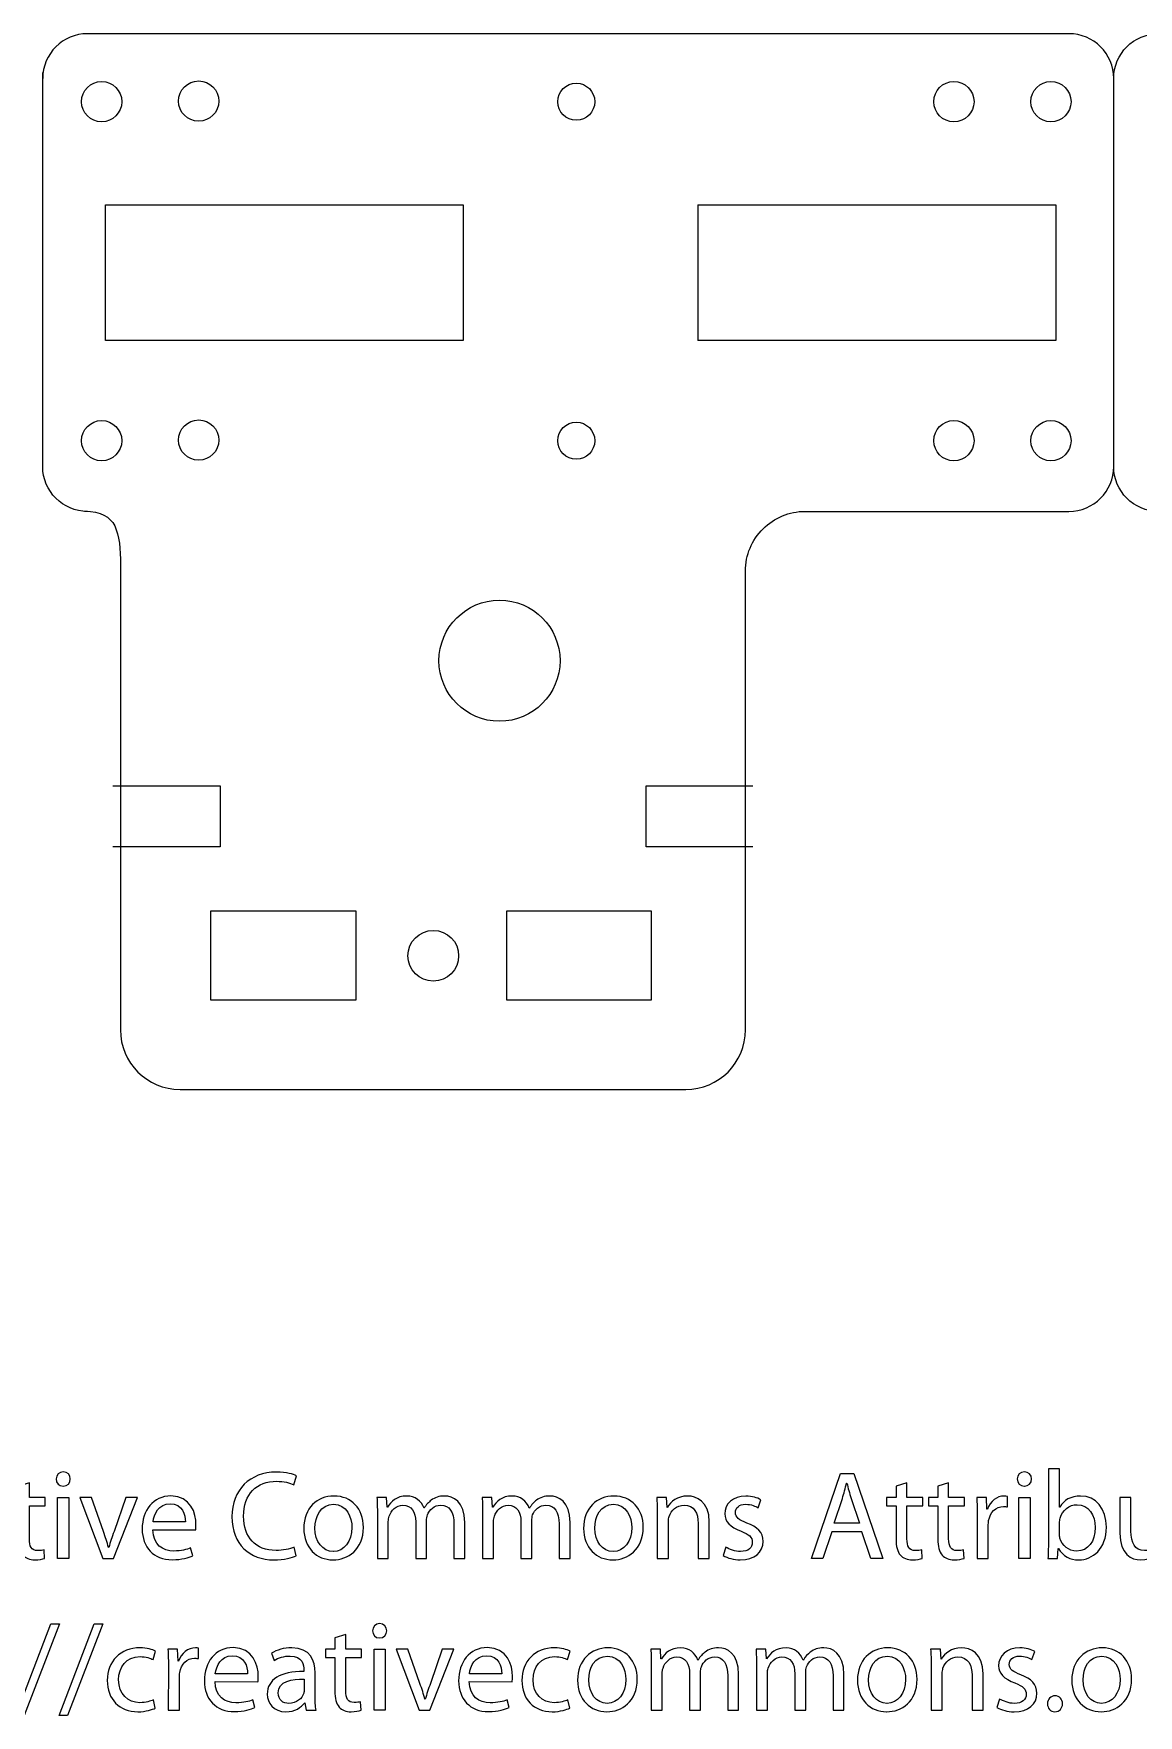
# Model space of a CAD drawing. Extents: x -194 to 677, y 303 to 810.
# Drawn here: x 107.3 to 181.4, y 304.1 to 416.9 of the extents above; entities that cross this region are included whole.
import ezdxf

# ---------------------------------------------------------------- set-up
doc = ezdxf.new("R2010")
doc.units = 0
doc.header["$MEASUREMENT"] = 0
doc.layers.add('LAYER_1', color=160, linetype='Continuous')

msp = doc.modelspace()

# ---------------------------------------------------------------- linework, layer by layer
at = {"layer": 'LAYER_1', "color": 1}
for p, q in [((136.09, 405.39), (136.09, 396.28)), ((151.83, 405.39), (151.83, 396.28))]:
    msp.add_line(p, q, dxfattribs=at)
for points in [[(136.09, 396.28), (112.09, 396.28), (112.09, 405.39), (136.09, 405.39)], [(151.83, 405.39), (175.83, 405.39), (175.83, 396.28), (151.83, 396.28)], [(112.59, 366.43), (119.77, 366.43), (119.77, 362.33), (112.59, 362.33)], [(155.52, 362.33), (148.35, 362.33), (148.35, 366.43), (155.52, 366.43)]]:
    msp.add_lwpolyline(points, dxfattribs=at)
for points in [[(119.16, 358.04), (128.89, 358.04), (128.89, 352.04), (119.16, 352.04)], [(139.02, 358.04), (148.69, 358.04), (148.69, 352.04), (139.02, 352.04)]]:
    msp.add_lwpolyline(points, close=True, dxfattribs=at)
at = {"layer": 'LAYER_1', "color": 7}
for points in [[(160.81, 316.39), (160.21, 314.59), (159.45, 314.59), (161.39, 320.3), (162.28, 320.3), (164.23, 314.59), (163.44, 314.59), (162.83, 316.39)], [(108.88, 314.59), (108.88, 318.69), (109.63, 318.69), (109.63, 314.59)], [(173.36, 314.59), (173.36, 318.69), (174.11, 318.69), (174.11, 314.59)], [(106.07, 304.07), (108.43, 310.21), (109.01, 310.21), (106.64, 304.07)], [(108.98, 304.07), (111.33, 310.21), (111.92, 310.21), (109.55, 304.07)], [(130.11, 304.41), (130.11, 308.51), (130.86, 308.51), (130.86, 304.41)]]:
    msp.add_lwpolyline(points, close=True, dxfattribs=at)
at = {"layer": 'LAYER_1', "color": 1}
for centre, radius in [((111.83, 412.31), 1.35), ((118.34, 412.35), 1.35), ((143.67, 412.31), 1.24), ((169, 412.31), 1.35), ((175.51, 412.31), 1.35), ((111.83, 389.57), 1.35), ((118.34, 389.61), 1.35), ((143.67, 389.57), 1.24), ((169, 389.57), 1.35), ((175.51, 389.57), 1.35), ((138.52, 374.81), 4.06), ((134.08, 355.02), 1.7)]:
    msp.add_circle(centre, radius, dxfattribs=at)
at = {"layer": 'LAYER_1', "color": 7}
for points, knots in [([(179.72, 413.87), (179.72, 415.53), (178.38, 416.87), (176.72, 416.87), (176.72, 416.87), (110.88, 416.87), (110.88, 416.87), (109.22, 416.87), (107.88, 415.53), (107.88, 413.87)], [0, 0, 0, 0, 1, 1, 1, 2, 2, 2, 3, 3, 3, 3]), ([(182.72, 384.83), (181.07, 384.83), (179.72, 386.18), (179.72, 387.83), (179.72, 387.83), (179.72, 413.87), (179.72, 413.87), (179.72, 415.53), (181.07, 416.87), (182.72, 416.87), (182.72, 416.87), (248.57, 416.87), (248.57, 416.87), (248.57, 416.87), (248.57, 416.87), (248.57, 416.87), (250.23, 416.87), (251.57, 415.53), (251.57, 413.87)], [0, 0, 0, 0, 1, 1, 1, 2, 2, 2, 3, 3, 3, 4, 4, 4, 5, 5, 5, 6, 6, 6, 6]), ([(110.88, 384.83), (109.22, 384.83), (107.88, 386.18), (107.88, 387.83), (107.88, 387.83), (107.88, 414.26), (107.88, 414.26)], [0, 0, 0, 0, 1, 1, 1, 2, 2, 2, 2]), ([(113.1, 381.21), (113.1, 381.21), (113.09, 350.05), (113.09, 350.05), (113.09, 347.84), (114.88, 346.05), (117.09, 346.05), (117.09, 346.05), (151.02, 346.05), (151.02, 346.05), (153.23, 346.05), (155.02, 347.84), (155.02, 350.05), (155.02, 350.05), (155.02, 380.83), (155.02, 380.83), (155.02, 381.89), (155.44, 382.91), (156.2, 383.66), (156.95, 384.41), (157.96, 384.83), (159.02, 384.83), (159.02, 384.83), (176.72, 384.83), (176.72, 384.83), (178.38, 384.83), (179.72, 386.17), (179.72, 387.83)], [0, 0, 0, 0, 1, 1, 1, 2, 2, 2, 3, 3, 3, 4, 4, 4, 5, 5, 5, 6, 6, 6, 7, 7, 7, 8, 8, 8, 9, 9, 9, 9]), ([(109.24, 319.44), (108.96, 319.44), (108.78, 319.66), (108.78, 319.93), (108.78, 320.19), (108.97, 320.4), (109.26, 320.4), (109.55, 320.4), (109.73, 320.19), (109.73, 319.93), (109.73, 319.66), (109.55, 319.44), (109.25, 319.44), (109.25, 319.44), (109.24, 319.44), (109.24, 319.44)], [0, 0, 0, 0, 1, 1, 1, 2, 2, 2, 3, 3, 3, 4, 4, 4, 5, 5, 5, 5]), ([(124.89, 314.77), (124.62, 314.64), (124.07, 314.5), (123.38, 314.5), (121.77, 314.5), (120.57, 315.52), (120.57, 317.4), (120.57, 319.19), (121.78, 320.39), (123.55, 320.39), (124.25, 320.39), (124.71, 320.24), (124.9, 320.14), (124.9, 320.14), (124.72, 319.54), (124.72, 319.54), (124.45, 319.67), (124.05, 319.77), (123.57, 319.77), (122.24, 319.77), (121.35, 318.92), (121.35, 317.42), (121.35, 316.02), (122.15, 315.13), (123.53, 315.13), (123.99, 315.13), (124.45, 315.22), (124.74, 315.36), (124.74, 315.36), (124.89, 314.77), (124.89, 314.77)], [0, 0, 0, 0, 1, 1, 1, 2, 2, 2, 3, 3, 3, 4, 4, 4, 5, 5, 5, 6, 6, 6, 7, 7, 7, 8, 8, 8, 9, 9, 9, 10, 10, 10, 10]), ([(173.72, 319.44), (173.44, 319.44), (173.25, 319.66), (173.25, 319.93), (173.25, 320.19), (173.45, 320.4), (173.73, 320.4), (174.02, 320.4), (174.21, 320.19), (174.21, 319.93), (174.21, 319.66), (174.02, 319.44), (173.73, 319.44), (173.73, 319.44), (173.72, 319.44), (173.72, 319.44)], [0, 0, 0, 0, 1, 1, 1, 2, 2, 2, 3, 3, 3, 4, 4, 4, 5, 5, 5, 5]), ([(175.34, 320.6), (175.34, 320.6), (176.09, 320.6), (176.09, 320.6), (176.09, 320.6), (176.09, 318.04), (176.09, 318.04), (176.09, 318.04), (176.11, 318.04), (176.11, 318.04), (176.37, 318.5), (176.84, 318.78), (177.5, 318.78), (178.52, 318.78), (179.23, 317.94), (179.23, 316.7), (179.23, 315.23), (178.3, 314.5), (177.38, 314.5), (176.79, 314.5), (176.33, 314.73), (176.01, 315.27), (176.01, 315.27), (176, 315.27), (176, 315.27), (176, 315.27), (175.95, 314.59), (175.95, 314.59), (175.95, 314.59), (175.31, 314.59), (175.31, 314.59), (175.33, 314.87), (175.34, 315.29), (175.34, 315.65), (175.34, 315.65), (175.34, 320.6), (175.34, 320.6)], [0, 0, 0, 0, 1, 1, 1, 2, 2, 2, 3, 3, 3, 4, 4, 4, 5, 5, 5, 6, 6, 6, 7, 7, 7, 8, 8, 8, 9, 9, 9, 10, 10, 10, 11, 11, 11, 12, 12, 12, 12]), ([(106.98, 319.67), (106.98, 319.67), (106.98, 318.69), (106.98, 318.69), (106.98, 318.69), (108.05, 318.69), (108.05, 318.69), (108.05, 318.69), (108.05, 318.12), (108.05, 318.12), (108.05, 318.12), (106.98, 318.12), (106.98, 318.12), (106.98, 318.12), (106.98, 315.91), (106.98, 315.91), (106.98, 315.41), (107.12, 315.12), (107.54, 315.12), (107.74, 315.12), (107.86, 315.13), (107.97, 315.17), (107.97, 315.17), (108, 314.6), (108, 314.6), (107.86, 314.55), (107.63, 314.5), (107.34, 314.5), (107, 314.5), (106.72, 314.62), (106.54, 314.81), (106.34, 315.04), (106.25, 315.41), (106.25, 315.89), (106.25, 315.89), (106.25, 318.12), (106.25, 318.12), (106.25, 318.12), (105.62, 318.12), (105.62, 318.12), (105.62, 318.12), (105.62, 318.69), (105.62, 318.69), (105.62, 318.69), (106.25, 318.69), (106.25, 318.69), (106.25, 318.69), (106.25, 319.44), (106.25, 319.44), (106.25, 319.44), (106.98, 319.67), (106.98, 319.67)], [0, 0, 0, 0, 1, 1, 1, 2, 2, 2, 3, 3, 3, 4, 4, 4, 5, 5, 5, 6, 6, 6, 7, 7, 7, 8, 8, 8, 9, 9, 9, 10, 10, 10, 11, 11, 11, 12, 12, 12, 13, 13, 13, 14, 14, 14, 15, 15, 15, 16, 16, 16, 17, 17, 17, 17]), ([(162.68, 316.96), (162.68, 316.96), (162.11, 318.61), (162.11, 318.61), (161.99, 318.98), (161.91, 319.32), (161.82, 319.65), (161.82, 319.65), (161.8, 319.65), (161.8, 319.65), (161.72, 319.32), (161.63, 318.96), (161.52, 318.61), (161.52, 318.61), (160.96, 316.96), (160.96, 316.96), (160.96, 316.96), (162.68, 316.96), (162.68, 316.96)], [0, 0, 0, 0, 1, 1, 1, 2, 2, 2, 3, 3, 3, 4, 4, 4, 5, 5, 5, 6, 6, 6, 6]), ([(165.85, 319.67), (165.85, 319.67), (165.85, 318.69), (165.85, 318.69), (165.85, 318.69), (166.92, 318.69), (166.92, 318.69), (166.92, 318.69), (166.92, 318.12), (166.92, 318.12), (166.92, 318.12), (165.85, 318.12), (165.85, 318.12), (165.85, 318.12), (165.85, 315.91), (165.85, 315.91), (165.85, 315.41), (166, 315.12), (166.41, 315.12), (166.61, 315.12), (166.73, 315.13), (166.84, 315.17), (166.84, 315.17), (166.88, 314.6), (166.88, 314.6), (166.73, 314.55), (166.5, 314.5), (166.22, 314.5), (165.87, 314.5), (165.59, 314.62), (165.41, 314.81), (165.21, 315.04), (165.12, 315.41), (165.12, 315.89), (165.12, 315.89), (165.12, 318.12), (165.12, 318.12), (165.12, 318.12), (164.49, 318.12), (164.49, 318.12), (164.49, 318.12), (164.49, 318.69), (164.49, 318.69), (164.49, 318.69), (165.12, 318.69), (165.12, 318.69), (165.12, 318.69), (165.12, 319.44), (165.12, 319.44), (165.12, 319.44), (165.85, 319.67), (165.85, 319.67)], [0, 0, 0, 0, 1, 1, 1, 2, 2, 2, 3, 3, 3, 4, 4, 4, 5, 5, 5, 6, 6, 6, 7, 7, 7, 8, 8, 8, 9, 9, 9, 10, 10, 10, 11, 11, 11, 12, 12, 12, 13, 13, 13, 14, 14, 14, 15, 15, 15, 16, 16, 16, 17, 17, 17, 17]), ([(168.65, 319.67), (168.65, 319.67), (168.65, 318.69), (168.65, 318.69), (168.65, 318.69), (169.72, 318.69), (169.72, 318.69), (169.72, 318.69), (169.72, 318.12), (169.72, 318.12), (169.72, 318.12), (168.65, 318.12), (168.65, 318.12), (168.65, 318.12), (168.65, 315.91), (168.65, 315.91), (168.65, 315.41), (168.8, 315.12), (169.21, 315.12), (169.42, 315.12), (169.54, 315.13), (169.65, 315.17), (169.65, 315.17), (169.68, 314.6), (169.68, 314.6), (169.54, 314.55), (169.31, 314.5), (169.02, 314.5), (168.67, 314.5), (168.39, 314.62), (168.22, 314.81), (168.01, 315.04), (167.93, 315.41), (167.93, 315.89), (167.93, 315.89), (167.93, 318.12), (167.93, 318.12), (167.93, 318.12), (167.29, 318.12), (167.29, 318.12), (167.29, 318.12), (167.29, 318.69), (167.29, 318.69), (167.29, 318.69), (167.93, 318.69), (167.93, 318.69), (167.93, 318.69), (167.93, 319.44), (167.93, 319.44), (167.93, 319.44), (168.65, 319.67), (168.65, 319.67)], [0, 0, 0, 0, 1, 1, 1, 2, 2, 2, 3, 3, 3, 4, 4, 4, 5, 5, 5, 6, 6, 6, 7, 7, 7, 8, 8, 8, 9, 9, 9, 10, 10, 10, 11, 11, 11, 12, 12, 12, 13, 13, 13, 14, 14, 14, 15, 15, 15, 16, 16, 16, 17, 17, 17, 17]), ([(111.15, 318.69), (111.15, 318.69), (111.96, 316.4), (111.96, 316.4), (112.09, 316.02), (112.2, 315.68), (112.29, 315.34), (112.29, 315.34), (112.31, 315.34), (112.31, 315.34), (112.41, 315.68), (112.53, 316.02), (112.66, 316.4), (112.66, 316.4), (113.46, 318.69), (113.46, 318.69), (113.46, 318.69), (114.24, 318.69), (114.24, 318.69), (114.24, 318.69), (112.63, 314.59), (112.63, 314.59), (112.63, 314.59), (111.92, 314.59), (111.92, 314.59), (111.92, 314.59), (110.36, 318.69), (110.36, 318.69), (110.36, 318.69), (111.15, 318.69), (111.15, 318.69)], [0, 0, 0, 0, 1, 1, 1, 2, 2, 2, 3, 3, 3, 4, 4, 4, 5, 5, 5, 6, 6, 6, 7, 7, 7, 8, 8, 8, 9, 9, 9, 10, 10, 10, 10]), ([(115.27, 316.51), (115.29, 315.51), (115.92, 315.09), (116.67, 315.09), (117.2, 315.09), (117.53, 315.19), (117.8, 315.3), (117.8, 315.3), (117.94, 314.77), (117.94, 314.77), (117.67, 314.65), (117.22, 314.51), (116.56, 314.51), (115.31, 314.51), (114.55, 315.35), (114.55, 316.57), (114.55, 317.82), (115.29, 318.79), (116.48, 318.79), (117.82, 318.79), (118.16, 317.62), (118.16, 316.86), (118.16, 316.71), (118.16, 316.59), (118.14, 316.51), (118.14, 316.51), (115.27, 316.51), (115.27, 316.51)], [0, 0, 0, 0, 1, 1, 1, 2, 2, 2, 3, 3, 3, 4, 4, 4, 5, 5, 5, 6, 6, 6, 7, 7, 7, 8, 8, 8, 9, 9, 9, 9]), ([(117.45, 317.05), (117.45, 317.51), (117.25, 318.26), (116.42, 318.26), (115.66, 318.26), (115.34, 317.56), (115.28, 317.05), (115.28, 317.05), (117.45, 317.05), (117.45, 317.05)], [0, 0, 0, 0, 1, 1, 1, 2, 2, 2, 3, 3, 3, 3]), ([(127.35, 314.5), (126.25, 314.5), (125.39, 315.31), (125.39, 316.61), (125.39, 317.98), (126.29, 318.78), (127.42, 318.78), (128.6, 318.78), (129.39, 317.93), (129.39, 316.68), (129.39, 315.16), (128.33, 314.5), (127.36, 314.5), (127.36, 314.5), (127.35, 314.5), (127.35, 314.5)], [0, 0, 0, 0, 1, 1, 1, 2, 2, 2, 3, 3, 3, 4, 4, 4, 5, 5, 5, 5]), ([(127.38, 315.06), (128.09, 315.06), (128.62, 315.73), (128.62, 316.66), (128.62, 317.35), (128.27, 318.23), (127.39, 318.23), (126.52, 318.23), (126.14, 317.41), (126.14, 316.63), (126.14, 315.74), (126.65, 315.06), (127.37, 315.06), (127.37, 315.06), (127.38, 315.06), (127.38, 315.06)], [0, 0, 0, 0, 1, 1, 1, 2, 2, 2, 3, 3, 3, 4, 4, 4, 5, 5, 5, 5]), ([(130.33, 317.58), (130.33, 318.01), (130.31, 318.35), (130.3, 318.69), (130.3, 318.69), (130.95, 318.69), (130.95, 318.69), (130.95, 318.69), (130.98, 318.03), (130.98, 318.03), (130.98, 318.03), (131.01, 318.03), (131.01, 318.03), (131.24, 318.42), (131.62, 318.78), (132.3, 318.78), (132.85, 318.78), (133.28, 318.45), (133.46, 317.96), (133.46, 317.96), (133.47, 317.96), (133.47, 317.96), (133.6, 318.2), (133.77, 318.37), (133.94, 318.5), (134.18, 318.68), (134.45, 318.78), (134.84, 318.78), (135.39, 318.78), (136.19, 318.43), (136.19, 317.01), (136.19, 317.01), (136.19, 314.59), (136.19, 314.59), (136.19, 314.59), (135.46, 314.59), (135.46, 314.59), (135.46, 314.59), (135.46, 316.91), (135.46, 316.91), (135.46, 317.71), (135.17, 318.17), (134.57, 318.17), (134.14, 318.17), (133.82, 317.86), (133.68, 317.51), (133.65, 317.4), (133.62, 317.26), (133.62, 317.13), (133.62, 317.13), (133.62, 314.59), (133.62, 314.59), (133.62, 314.59), (132.9, 314.59), (132.9, 314.59), (132.9, 314.59), (132.9, 317.05), (132.9, 317.05), (132.9, 317.71), (132.61, 318.17), (132.04, 318.17), (131.58, 318.17), (131.24, 317.8), (131.12, 317.43), (131.08, 317.32), (131.06, 317.19), (131.06, 317.07), (131.06, 317.07), (131.06, 314.59), (131.06, 314.59), (131.06, 314.59), (130.33, 314.59), (130.33, 314.59), (130.33, 314.59), (130.33, 317.58), (130.33, 317.58)], [0, 0, 0, 0, 1, 1, 1, 2, 2, 2, 3, 3, 3, 4, 4, 4, 5, 5, 5, 6, 6, 6, 7, 7, 7, 8, 8, 8, 9, 9, 9, 10, 10, 10, 11, 11, 11, 12, 12, 12, 13, 13, 13, 14, 14, 14, 15, 15, 15, 16, 16, 16, 17, 17, 17, 18, 18, 18, 19, 19, 19, 20, 20, 20, 21, 21, 21, 22, 22, 22, 23, 23, 23, 24, 24, 24, 25, 25, 25, 25]), ([(137.39, 317.58), (137.39, 318.01), (137.38, 318.35), (137.36, 318.69), (137.36, 318.69), (138.01, 318.69), (138.01, 318.69), (138.01, 318.69), (138.04, 318.03), (138.04, 318.03), (138.04, 318.03), (138.07, 318.03), (138.07, 318.03), (138.3, 318.42), (138.68, 318.78), (139.36, 318.78), (139.92, 318.78), (140.34, 318.45), (140.52, 317.96), (140.52, 317.96), (140.53, 317.96), (140.53, 317.96), (140.66, 318.2), (140.83, 318.37), (141, 318.5), (141.24, 318.68), (141.51, 318.78), (141.9, 318.78), (142.45, 318.78), (143.25, 318.43), (143.25, 317.01), (143.25, 317.01), (143.25, 314.59), (143.25, 314.59), (143.25, 314.59), (142.52, 314.59), (142.52, 314.59), (142.52, 314.59), (142.52, 316.91), (142.52, 316.91), (142.52, 317.71), (142.23, 318.17), (141.63, 318.17), (141.2, 318.17), (140.88, 317.86), (140.74, 317.51), (140.71, 317.4), (140.69, 317.26), (140.69, 317.13), (140.69, 317.13), (140.69, 314.59), (140.69, 314.59), (140.69, 314.59), (139.96, 314.59), (139.96, 314.59), (139.96, 314.59), (139.96, 317.05), (139.96, 317.05), (139.96, 317.71), (139.67, 318.17), (139.1, 318.17), (138.65, 318.17), (138.3, 317.8), (138.18, 317.43), (138.14, 317.32), (138.12, 317.19), (138.12, 317.07), (138.12, 317.07), (138.12, 314.59), (138.12, 314.59), (138.12, 314.59), (137.39, 314.59), (137.39, 314.59), (137.39, 314.59), (137.39, 317.58), (137.39, 317.58)], [0, 0, 0, 0, 1, 1, 1, 2, 2, 2, 3, 3, 3, 4, 4, 4, 5, 5, 5, 6, 6, 6, 7, 7, 7, 8, 8, 8, 9, 9, 9, 10, 10, 10, 11, 11, 11, 12, 12, 12, 13, 13, 13, 14, 14, 14, 15, 15, 15, 16, 16, 16, 17, 17, 17, 18, 18, 18, 19, 19, 19, 20, 20, 20, 21, 21, 21, 22, 22, 22, 23, 23, 23, 24, 24, 24, 25, 25, 25, 25]), ([(146.12, 314.5), (145.02, 314.5), (144.16, 315.31), (144.16, 316.61), (144.16, 317.98), (145.06, 318.78), (146.19, 318.78), (147.37, 318.78), (148.16, 317.93), (148.16, 316.68), (148.16, 315.16), (147.1, 314.5), (146.13, 314.5), (146.13, 314.5), (146.12, 314.5), (146.12, 314.5)], [0, 0, 0, 0, 1, 1, 1, 2, 2, 2, 3, 3, 3, 4, 4, 4, 5, 5, 5, 5]), ([(146.15, 315.06), (146.86, 315.06), (147.39, 315.73), (147.39, 316.66), (147.39, 317.35), (147.04, 318.23), (146.16, 318.23), (145.29, 318.23), (144.91, 317.41), (144.91, 316.63), (144.91, 315.74), (145.42, 315.06), (146.14, 315.06), (146.14, 315.06), (146.15, 315.06), (146.15, 315.06)], [0, 0, 0, 0, 1, 1, 1, 2, 2, 2, 3, 3, 3, 4, 4, 4, 5, 5, 5, 5]), ([(149.1, 317.58), (149.1, 318.01), (149.09, 318.35), (149.07, 318.69), (149.07, 318.69), (149.73, 318.69), (149.73, 318.69), (149.73, 318.69), (149.77, 318.02), (149.77, 318.02), (149.77, 318.02), (149.79, 318.02), (149.79, 318.02), (149.99, 318.4), (150.46, 318.78), (151.14, 318.78), (151.71, 318.78), (152.59, 318.45), (152.59, 317.04), (152.59, 317.04), (152.59, 314.59), (152.59, 314.59), (152.59, 314.59), (151.84, 314.59), (151.84, 314.59), (151.84, 314.59), (151.84, 316.95), (151.84, 316.95), (151.84, 317.62), (151.6, 318.17), (150.9, 318.17), (150.41, 318.17), (150.03, 317.83), (149.9, 317.41), (149.86, 317.32), (149.85, 317.18), (149.85, 317.07), (149.85, 317.07), (149.85, 314.59), (149.85, 314.59), (149.85, 314.59), (149.1, 314.59), (149.1, 314.59), (149.1, 314.59), (149.1, 317.58), (149.1, 317.58)], [0, 0, 0, 0, 1, 1, 1, 2, 2, 2, 3, 3, 3, 4, 4, 4, 5, 5, 5, 6, 6, 6, 7, 7, 7, 8, 8, 8, 9, 9, 9, 10, 10, 10, 11, 11, 11, 12, 12, 12, 13, 13, 13, 14, 14, 14, 15, 15, 15, 15]), ([(153.7, 315.35), (153.93, 315.21), (154.32, 315.06), (154.69, 315.06), (155.22, 315.06), (155.48, 315.32), (155.48, 315.67), (155.48, 316.02), (155.27, 316.22), (154.72, 316.42), (153.98, 316.69), (153.63, 317.09), (153.63, 317.58), (153.63, 318.24), (154.17, 318.78), (155.05, 318.78), (155.46, 318.78), (155.82, 318.67), (156.04, 318.53), (156.04, 318.53), (155.87, 318), (155.87, 318), (155.71, 318.09), (155.41, 318.23), (155.03, 318.23), (154.59, 318.23), (154.35, 317.98), (154.35, 317.68), (154.35, 317.33), (154.59, 317.18), (155.12, 316.97), (155.82, 316.71), (156.2, 316.35), (156.2, 315.74), (156.2, 315.01), (155.63, 314.5), (154.67, 314.5), (154.22, 314.5), (153.81, 314.62), (153.52, 314.79), (153.52, 314.79), (153.7, 315.35), (153.7, 315.35)], [0, 0, 0, 0, 1, 1, 1, 2, 2, 2, 3, 3, 3, 4, 4, 4, 5, 5, 5, 6, 6, 6, 7, 7, 7, 8, 8, 8, 9, 9, 9, 10, 10, 10, 11, 11, 11, 12, 12, 12, 13, 13, 13, 14, 14, 14, 14]), ([(170.57, 317.41), (170.57, 317.89), (170.56, 318.31), (170.53, 318.69), (170.53, 318.69), (171.19, 318.69), (171.19, 318.69), (171.19, 318.69), (171.22, 317.89), (171.22, 317.89), (171.22, 317.89), (171.25, 317.89), (171.25, 317.89), (171.43, 318.44), (171.89, 318.78), (172.39, 318.78), (172.46, 318.78), (172.52, 318.78), (172.59, 318.76), (172.59, 318.76), (172.59, 318.06), (172.59, 318.06), (172.51, 318.07), (172.43, 318.08), (172.33, 318.08), (171.8, 318.08), (171.43, 317.68), (171.33, 317.13), (171.31, 317.02), (171.31, 316.9), (171.31, 316.78), (171.31, 316.78), (171.31, 314.59), (171.31, 314.59), (171.31, 314.59), (170.56, 314.59), (170.56, 314.59), (170.56, 314.59), (170.57, 317.41), (170.57, 317.41)], [0, 0, 0, 0, 1, 1, 1, 2, 2, 2, 3, 3, 3, 4, 4, 4, 5, 5, 5, 6, 6, 6, 7, 7, 7, 8, 8, 8, 9, 9, 9, 10, 10, 10, 11, 11, 11, 12, 12, 12, 13, 13, 13, 13]), ([(176.09, 316.24), (176.09, 316.14), (176.1, 316.05), (176.11, 315.96), (176.26, 315.45), (176.7, 315.09), (177.23, 315.09), (178.02, 315.09), (178.48, 315.73), (178.48, 316.67), (178.48, 317.5), (178.05, 318.2), (177.26, 318.2), (176.75, 318.2), (176.27, 317.84), (176.13, 317.29), (176.11, 317.19), (176.09, 317.09), (176.09, 316.97), (176.09, 316.97), (176.09, 316.24), (176.09, 316.24)], [0, 0, 0, 0, 1, 1, 1, 2, 2, 2, 3, 3, 3, 4, 4, 4, 5, 5, 5, 6, 6, 6, 7, 7, 7, 7]), ([(183.59, 315.71), (183.59, 315.29), (183.6, 314.91), (183.62, 314.59), (183.62, 314.59), (182.96, 314.59), (182.96, 314.59), (182.96, 314.59), (182.92, 315.26), (182.92, 315.26), (182.92, 315.26), (182.9, 315.26), (182.9, 315.26), (182.72, 314.93), (182.28, 314.5), (181.55, 314.5), (180.91, 314.5), (180.14, 314.86), (180.14, 316.29), (180.14, 316.29), (180.14, 318.69), (180.14, 318.69), (180.14, 318.69), (180.88, 318.69), (180.88, 318.69), (180.88, 318.69), (180.88, 316.43), (180.88, 316.43), (180.88, 315.65), (181.13, 315.12), (181.79, 315.12), (182.29, 315.12), (182.64, 315.47), (182.78, 315.8), (182.82, 315.91), (182.84, 316.04), (182.84, 316.18), (182.84, 316.18), (182.84, 318.69), (182.84, 318.69), (182.84, 318.69), (183.59, 318.69), (183.59, 318.69), (183.59, 318.69), (183.59, 315.71), (183.59, 315.71)], [0, 0, 0, 0, 1, 1, 1, 2, 2, 2, 3, 3, 3, 4, 4, 4, 5, 5, 5, 6, 6, 6, 7, 7, 7, 8, 8, 8, 9, 9, 9, 10, 10, 10, 11, 11, 11, 12, 12, 12, 13, 13, 13, 14, 14, 14, 15, 15, 15, 15]), ([(130.47, 309.26), (130.19, 309.26), (130, 309.48), (130, 309.74), (130, 310), (130.2, 310.22), (130.48, 310.22), (130.77, 310.22), (130.96, 310), (130.96, 309.74), (130.96, 309.48), (130.77, 309.26), (130.47, 309.26), (130.47, 309.26), (130.47, 309.26), (130.47, 309.26)], [0, 0, 0, 0, 1, 1, 1, 2, 2, 2, 3, 3, 3, 4, 4, 4, 5, 5, 5, 5]), ([(128.21, 309.49), (128.21, 309.49), (128.21, 308.51), (128.21, 308.51), (128.21, 308.51), (129.27, 308.51), (129.27, 308.51), (129.27, 308.51), (129.27, 307.94), (129.27, 307.94), (129.27, 307.94), (128.21, 307.94), (128.21, 307.94), (128.21, 307.94), (128.21, 305.73), (128.21, 305.73), (128.21, 305.22), (128.35, 304.93), (128.76, 304.93), (128.97, 304.93), (129.09, 304.95), (129.2, 304.98), (129.2, 304.98), (129.23, 304.42), (129.23, 304.42), (129.09, 304.37), (128.86, 304.31), (128.57, 304.31), (128.22, 304.31), (127.94, 304.43), (127.77, 304.63), (127.56, 304.86), (127.48, 305.22), (127.48, 305.7), (127.48, 305.7), (127.48, 307.94), (127.48, 307.94), (127.48, 307.94), (126.84, 307.94), (126.84, 307.94), (126.84, 307.94), (126.84, 308.51), (126.84, 308.51), (126.84, 308.51), (127.48, 308.51), (127.48, 308.51), (127.48, 308.51), (127.48, 309.26), (127.48, 309.26), (127.48, 309.26), (128.21, 309.49), (128.21, 309.49)], [0, 0, 0, 0, 1, 1, 1, 2, 2, 2, 3, 3, 3, 4, 4, 4, 5, 5, 5, 6, 6, 6, 7, 7, 7, 8, 8, 8, 9, 9, 9, 10, 10, 10, 11, 11, 11, 12, 12, 12, 13, 13, 13, 14, 14, 14, 15, 15, 15, 16, 16, 16, 17, 17, 17, 17]), ([(115.43, 304.55), (115.23, 304.46), (114.8, 304.31), (114.25, 304.31), (113.02, 304.31), (112.21, 305.15), (112.21, 306.41), (112.21, 307.68), (113.08, 308.6), (114.41, 308.6), (114.85, 308.6), (115.24, 308.49), (115.45, 308.38), (115.45, 308.38), (115.28, 307.81), (115.28, 307.81), (115.1, 307.9), (114.82, 308.01), (114.41, 308.01), (113.47, 308.01), (112.97, 307.3), (112.97, 306.45), (112.97, 305.5), (113.58, 304.92), (114.39, 304.92), (114.81, 304.92), (115.09, 305.02), (115.3, 305.11), (115.3, 305.11), (115.43, 304.55), (115.43, 304.55)], [0, 0, 0, 0, 1, 1, 1, 2, 2, 2, 3, 3, 3, 4, 4, 4, 5, 5, 5, 6, 6, 6, 7, 7, 7, 8, 8, 8, 9, 9, 9, 10, 10, 10, 10]), ([(116.31, 307.23), (116.31, 307.71), (116.3, 308.12), (116.28, 308.51), (116.28, 308.51), (116.93, 308.51), (116.93, 308.51), (116.93, 308.51), (116.96, 307.7), (116.96, 307.7), (116.96, 307.7), (116.99, 307.7), (116.99, 307.7), (117.17, 308.25), (117.63, 308.6), (118.13, 308.6), (118.21, 308.6), (118.27, 308.59), (118.33, 308.57), (118.33, 308.57), (118.33, 307.88), (118.33, 307.88), (118.25, 307.89), (118.17, 307.9), (118.07, 307.9), (117.55, 307.9), (117.17, 307.5), (117.07, 306.95), (117.06, 306.84), (117.05, 306.72), (117.05, 306.59), (117.05, 306.59), (117.05, 304.41), (117.05, 304.41), (117.05, 304.41), (116.3, 304.41), (116.3, 304.41), (116.3, 304.41), (116.31, 307.23), (116.31, 307.23)], [0, 0, 0, 0, 1, 1, 1, 2, 2, 2, 3, 3, 3, 4, 4, 4, 5, 5, 5, 6, 6, 6, 7, 7, 7, 8, 8, 8, 9, 9, 9, 10, 10, 10, 11, 11, 11, 12, 12, 12, 13, 13, 13, 13]), ([(119.44, 306.33), (119.46, 305.32), (120.09, 304.91), (120.84, 304.91), (121.37, 304.91), (121.7, 305), (121.97, 305.11), (121.97, 305.11), (122.11, 304.59), (122.11, 304.59), (121.85, 304.47), (121.39, 304.32), (120.74, 304.32), (119.49, 304.32), (118.72, 305.16), (118.72, 306.39), (118.72, 307.63), (119.46, 308.61), (120.65, 308.61), (121.99, 308.61), (122.34, 307.43), (122.34, 306.68), (122.34, 306.52), (122.33, 306.41), (122.31, 306.32), (122.31, 306.32), (119.44, 306.33), (119.44, 306.33)], [0, 0, 0, 0, 1, 1, 1, 2, 2, 2, 3, 3, 3, 4, 4, 4, 5, 5, 5, 6, 6, 6, 7, 7, 7, 8, 8, 8, 9, 9, 9, 9]), ([(121.62, 306.86), (121.63, 307.33), (121.42, 308.07), (120.59, 308.07), (119.83, 308.07), (119.51, 307.38), (119.45, 306.86), (119.45, 306.86), (121.62, 306.86), (121.62, 306.86)], [0, 0, 0, 0, 1, 1, 1, 2, 2, 2, 3, 3, 3, 3]), ([(126.15, 305.39), (126.15, 305.03), (126.17, 304.69), (126.21, 304.41), (126.21, 304.41), (125.54, 304.41), (125.54, 304.41), (125.54, 304.41), (125.47, 304.92), (125.47, 304.92), (125.47, 304.92), (125.45, 304.92), (125.45, 304.92), (125.23, 304.6), (124.78, 304.31), (124.19, 304.31), (123.36, 304.31), (122.94, 304.9), (122.94, 305.49), (122.94, 306.48), (123.82, 307.02), (125.4, 307.02), (125.4, 307.02), (125.4, 307.1), (125.4, 307.1), (125.4, 307.44), (125.31, 308.06), (124.47, 308.05), (124.08, 308.05), (123.68, 307.94), (123.4, 307.74), (123.4, 307.74), (123.23, 308.24), (123.23, 308.24), (123.57, 308.46), (124.07, 308.6), (124.58, 308.6), (125.84, 308.6), (126.15, 307.74), (126.15, 306.92), (126.15, 306.92), (126.15, 305.39), (126.15, 305.39)], [0, 0, 0, 0, 1, 1, 1, 2, 2, 2, 3, 3, 3, 4, 4, 4, 5, 5, 5, 6, 6, 6, 7, 7, 7, 8, 8, 8, 9, 9, 9, 10, 10, 10, 11, 11, 11, 12, 12, 12, 13, 13, 13, 14, 14, 14, 14]), ([(132.38, 308.51), (132.38, 308.51), (133.18, 306.21), (133.18, 306.21), (133.32, 305.83), (133.43, 305.49), (133.51, 305.15), (133.51, 305.15), (133.54, 305.15), (133.54, 305.15), (133.63, 305.49), (133.75, 305.83), (133.89, 306.21), (133.89, 306.21), (134.68, 308.51), (134.68, 308.51), (134.68, 308.51), (135.46, 308.51), (135.46, 308.51), (135.46, 308.51), (133.85, 304.41), (133.85, 304.41), (133.85, 304.41), (133.14, 304.41), (133.14, 304.41), (133.14, 304.41), (131.58, 308.51), (131.58, 308.51), (131.58, 308.51), (132.38, 308.51), (132.38, 308.51)], [0, 0, 0, 0, 1, 1, 1, 2, 2, 2, 3, 3, 3, 4, 4, 4, 5, 5, 5, 6, 6, 6, 7, 7, 7, 8, 8, 8, 9, 9, 9, 10, 10, 10, 10]), ([(136.49, 306.33), (136.51, 305.32), (137.15, 304.91), (137.89, 304.91), (138.42, 304.91), (138.76, 305), (139.03, 305.11), (139.03, 305.11), (139.16, 304.59), (139.16, 304.59), (138.9, 304.47), (138.44, 304.32), (137.79, 304.32), (136.54, 304.32), (135.78, 305.16), (135.78, 306.39), (135.78, 307.63), (136.51, 308.61), (137.7, 308.61), (139.04, 308.61), (139.39, 307.43), (139.39, 306.68), (139.39, 306.52), (139.38, 306.41), (139.36, 306.32), (139.36, 306.32), (136.49, 306.33), (136.49, 306.33)], [0, 0, 0, 0, 1, 1, 1, 2, 2, 2, 3, 3, 3, 4, 4, 4, 5, 5, 5, 6, 6, 6, 7, 7, 7, 8, 8, 8, 9, 9, 9, 9]), ([(138.67, 306.86), (138.68, 307.33), (138.48, 308.07), (137.65, 308.07), (136.88, 308.07), (136.56, 307.38), (136.5, 306.86), (136.5, 306.86), (138.67, 306.86), (138.67, 306.86)], [0, 0, 0, 0, 1, 1, 1, 2, 2, 2, 3, 3, 3, 3]), ([(143.23, 304.55), (143.04, 304.46), (142.61, 304.31), (142.06, 304.31), (140.82, 304.31), (140.02, 305.15), (140.02, 306.41), (140.02, 307.68), (140.88, 308.6), (142.22, 308.6), (142.66, 308.6), (143.05, 308.49), (143.25, 308.38), (143.25, 308.38), (143.08, 307.81), (143.08, 307.81), (142.9, 307.9), (142.62, 308.01), (142.22, 308.01), (141.28, 308.01), (140.77, 307.3), (140.77, 306.45), (140.77, 305.5), (141.38, 304.92), (142.19, 304.92), (142.62, 304.92), (142.9, 305.02), (143.11, 305.11), (143.11, 305.11), (143.23, 304.55), (143.23, 304.55)], [0, 0, 0, 0, 1, 1, 1, 2, 2, 2, 3, 3, 3, 4, 4, 4, 5, 5, 5, 6, 6, 6, 7, 7, 7, 8, 8, 8, 9, 9, 9, 10, 10, 10, 10]), ([(145.72, 304.31), (144.62, 304.31), (143.76, 305.13), (143.76, 306.42), (143.76, 307.79), (144.66, 308.6), (145.79, 308.6), (146.97, 308.6), (147.76, 307.74), (147.76, 306.5), (147.76, 304.98), (146.7, 304.31), (145.73, 304.31), (145.73, 304.31), (145.72, 304.31), (145.72, 304.31)], [0, 0, 0, 0, 1, 1, 1, 2, 2, 2, 3, 3, 3, 4, 4, 4, 5, 5, 5, 5]), ([(145.75, 304.87), (146.46, 304.87), (146.99, 305.54), (146.99, 306.47), (146.99, 307.17), (146.65, 308.04), (145.77, 308.04), (144.89, 308.04), (144.51, 307.23), (144.51, 306.45), (144.51, 305.55), (145.02, 304.87), (145.74, 304.87), (145.74, 304.87), (145.75, 304.87), (145.75, 304.87)], [0, 0, 0, 0, 1, 1, 1, 2, 2, 2, 3, 3, 3, 4, 4, 4, 5, 5, 5, 5]), ([(148.7, 307.4), (148.7, 307.83), (148.69, 308.17), (148.67, 308.51), (148.67, 308.51), (149.32, 308.51), (149.32, 308.51), (149.32, 308.51), (149.35, 307.85), (149.35, 307.85), (149.35, 307.85), (149.38, 307.85), (149.38, 307.85), (149.61, 308.23), (149.99, 308.6), (150.68, 308.6), (151.23, 308.6), (151.65, 308.26), (151.83, 307.78), (151.83, 307.78), (151.84, 307.78), (151.84, 307.78), (151.97, 308.01), (152.14, 308.18), (152.31, 308.31), (152.56, 308.5), (152.82, 308.6), (153.21, 308.6), (153.76, 308.6), (154.56, 308.24), (154.56, 306.82), (154.56, 306.82), (154.56, 304.41), (154.56, 304.41), (154.56, 304.41), (153.83, 304.41), (153.83, 304.41), (153.83, 304.41), (153.83, 306.73), (153.83, 306.73), (153.83, 307.52), (153.54, 307.99), (152.95, 307.99), (152.51, 307.99), (152.19, 307.68), (152.06, 307.32), (152.02, 307.21), (152, 307.08), (152, 306.95), (152, 306.95), (152, 304.41), (152, 304.41), (152, 304.41), (151.27, 304.41), (151.27, 304.41), (151.27, 304.41), (151.27, 306.86), (151.27, 306.86), (151.27, 307.52), (150.98, 307.99), (150.41, 307.99), (149.96, 307.99), (149.61, 307.62), (149.49, 307.24), (149.45, 307.13), (149.43, 307.01), (149.43, 306.88), (149.43, 306.88), (149.43, 304.41), (149.43, 304.41), (149.43, 304.41), (148.7, 304.41), (148.7, 304.41), (148.7, 304.41), (148.7, 307.4), (148.7, 307.4)], [0, 0, 0, 0, 1, 1, 1, 2, 2, 2, 3, 3, 3, 4, 4, 4, 5, 5, 5, 6, 6, 6, 7, 7, 7, 8, 8, 8, 9, 9, 9, 10, 10, 10, 11, 11, 11, 12, 12, 12, 13, 13, 13, 14, 14, 14, 15, 15, 15, 16, 16, 16, 17, 17, 17, 18, 18, 18, 19, 19, 19, 20, 20, 20, 21, 21, 21, 22, 22, 22, 23, 23, 23, 24, 24, 24, 25, 25, 25, 25]), ([(155.76, 307.4), (155.76, 307.83), (155.75, 308.17), (155.73, 308.51), (155.73, 308.51), (156.38, 308.51), (156.38, 308.51), (156.38, 308.51), (156.42, 307.85), (156.42, 307.85), (156.42, 307.85), (156.44, 307.85), (156.44, 307.85), (156.67, 308.23), (157.05, 308.6), (157.74, 308.6), (158.29, 308.6), (158.71, 308.26), (158.89, 307.78), (158.89, 307.78), (158.91, 307.78), (158.91, 307.78), (159.03, 308.01), (159.2, 308.18), (159.37, 308.31), (159.62, 308.5), (159.88, 308.6), (160.27, 308.6), (160.82, 308.6), (161.62, 308.24), (161.62, 306.82), (161.62, 306.82), (161.62, 304.41), (161.62, 304.41), (161.62, 304.41), (160.9, 304.41), (160.9, 304.41), (160.9, 304.41), (160.9, 306.73), (160.9, 306.73), (160.9, 307.52), (160.6, 307.99), (160.01, 307.99), (159.57, 307.99), (159.25, 307.68), (159.12, 307.32), (159.08, 307.21), (159.06, 307.08), (159.06, 306.95), (159.06, 306.95), (159.06, 304.41), (159.06, 304.41), (159.06, 304.41), (158.33, 304.41), (158.33, 304.41), (158.33, 304.41), (158.33, 306.86), (158.33, 306.86), (158.33, 307.52), (158.04, 307.99), (157.47, 307.99), (157.02, 307.99), (156.67, 307.62), (156.55, 307.24), (156.51, 307.13), (156.49, 307.01), (156.49, 306.88), (156.49, 306.88), (156.49, 304.41), (156.49, 304.41), (156.49, 304.41), (155.76, 304.41), (155.76, 304.41), (155.76, 304.41), (155.76, 307.4), (155.76, 307.4)], [0, 0, 0, 0, 1, 1, 1, 2, 2, 2, 3, 3, 3, 4, 4, 4, 5, 5, 5, 6, 6, 6, 7, 7, 7, 8, 8, 8, 9, 9, 9, 10, 10, 10, 11, 11, 11, 12, 12, 12, 13, 13, 13, 14, 14, 14, 15, 15, 15, 16, 16, 16, 17, 17, 17, 18, 18, 18, 19, 19, 19, 20, 20, 20, 21, 21, 21, 22, 22, 22, 23, 23, 23, 24, 24, 24, 25, 25, 25, 25]), ([(164.49, 304.31), (163.39, 304.31), (162.53, 305.13), (162.53, 306.42), (162.53, 307.79), (163.43, 308.6), (164.56, 308.6), (165.74, 308.6), (166.53, 307.74), (166.53, 306.5), (166.53, 304.98), (165.48, 304.31), (164.5, 304.31), (164.5, 304.31), (164.49, 304.31), (164.49, 304.31)], [0, 0, 0, 0, 1, 1, 1, 2, 2, 2, 3, 3, 3, 4, 4, 4, 5, 5, 5, 5]), ([(164.52, 304.87), (165.23, 304.87), (165.76, 305.54), (165.76, 306.47), (165.76, 307.17), (165.42, 308.04), (164.54, 308.04), (163.66, 308.04), (163.28, 307.23), (163.28, 306.45), (163.28, 305.55), (163.79, 304.87), (164.51, 304.87), (164.51, 304.87), (164.52, 304.87), (164.52, 304.87)], [0, 0, 0, 0, 1, 1, 1, 2, 2, 2, 3, 3, 3, 4, 4, 4, 5, 5, 5, 5]), ([(167.47, 307.4), (167.47, 307.83), (167.47, 308.17), (167.44, 308.51), (167.44, 308.51), (168.1, 308.51), (168.1, 308.51), (168.1, 308.51), (168.14, 307.84), (168.14, 307.84), (168.14, 307.84), (168.16, 307.84), (168.16, 307.84), (168.36, 308.22), (168.84, 308.6), (169.51, 308.6), (170.08, 308.6), (170.96, 308.26), (170.96, 306.85), (170.96, 306.85), (170.96, 304.41), (170.96, 304.41), (170.96, 304.41), (170.22, 304.41), (170.22, 304.41), (170.22, 304.41), (170.22, 306.77), (170.22, 306.77), (170.22, 307.43), (169.97, 307.99), (169.27, 307.99), (168.79, 307.99), (168.4, 307.64), (168.27, 307.23), (168.24, 307.13), (168.22, 307), (168.22, 306.88), (168.22, 306.88), (168.22, 304.41), (168.22, 304.41), (168.22, 304.41), (167.47, 304.41), (167.47, 304.41), (167.47, 304.41), (167.47, 307.4), (167.47, 307.4)], [0, 0, 0, 0, 1, 1, 1, 2, 2, 2, 3, 3, 3, 4, 4, 4, 5, 5, 5, 6, 6, 6, 7, 7, 7, 8, 8, 8, 9, 9, 9, 10, 10, 10, 11, 11, 11, 12, 12, 12, 13, 13, 13, 14, 14, 14, 15, 15, 15, 15]), ([(172.07, 305.16), (172.3, 305.03), (172.69, 304.87), (173.06, 304.87), (173.6, 304.87), (173.85, 305.14), (173.85, 305.48), (173.85, 305.84), (173.64, 306.03), (173.1, 306.24), (172.35, 306.51), (172, 306.91), (172, 307.4), (172, 308.06), (172.55, 308.6), (173.42, 308.6), (173.83, 308.6), (174.2, 308.49), (174.42, 308.35), (174.42, 308.35), (174.24, 307.81), (174.24, 307.81), (174.08, 307.9), (173.78, 308.05), (173.4, 308.05), (172.96, 308.05), (172.72, 307.79), (172.72, 307.49), (172.72, 307.14), (172.96, 306.99), (173.49, 306.79), (174.2, 306.52), (174.57, 306.17), (174.57, 305.55), (174.57, 304.82), (174, 304.31), (173.04, 304.31), (172.6, 304.31), (172.18, 304.43), (171.89, 304.6), (171.89, 304.6), (172.07, 305.16), (172.07, 305.16)], [0, 0, 0, 0, 1, 1, 1, 2, 2, 2, 3, 3, 3, 4, 4, 4, 5, 5, 5, 6, 6, 6, 7, 7, 7, 8, 8, 8, 9, 9, 9, 10, 10, 10, 11, 11, 11, 12, 12, 12, 13, 13, 13, 14, 14, 14, 14]), ([(178.88, 304.31), (177.78, 304.31), (176.91, 305.13), (176.91, 306.42), (176.91, 307.79), (177.82, 308.6), (178.95, 308.6), (180.12, 308.6), (180.92, 307.74), (180.92, 306.5), (180.92, 304.98), (179.86, 304.31), (178.89, 304.31), (178.89, 304.31), (178.88, 304.31), (178.88, 304.31)], [0, 0, 0, 0, 1, 1, 1, 2, 2, 2, 3, 3, 3, 4, 4, 4, 5, 5, 5, 5]), ([(178.9, 304.87), (179.61, 304.87), (180.15, 305.54), (180.15, 306.47), (180.15, 307.17), (179.8, 308.04), (178.92, 308.04), (178.05, 308.04), (177.67, 307.23), (177.67, 306.45), (177.67, 305.55), (178.18, 304.87), (178.9, 304.87), (178.9, 304.87), (178.9, 304.87), (178.9, 304.87)], [0, 0, 0, 0, 1, 1, 1, 2, 2, 2, 3, 3, 3, 4, 4, 4, 5, 5, 5, 5]), ([(125.42, 306.5), (124.61, 306.52), (123.68, 306.37), (123.68, 305.58), (123.68, 305.09), (124.01, 304.87), (124.38, 304.87), (124.92, 304.87), (125.27, 305.2), (125.39, 305.55), (125.41, 305.63), (125.42, 305.71), (125.42, 305.79), (125.42, 305.79), (125.42, 306.5), (125.42, 306.5)], [0, 0, 0, 0, 1, 1, 1, 2, 2, 2, 3, 3, 3, 4, 4, 4, 5, 5, 5, 5]), ([(175.77, 304.31), (175.48, 304.31), (175.28, 304.54), (175.28, 304.85), (175.28, 305.15), (175.49, 305.38), (175.79, 305.38), (176.08, 305.38), (176.29, 305.16), (176.29, 304.85), (176.29, 304.54), (176.08, 304.31), (175.78, 304.31), (175.78, 304.31), (175.77, 304.31), (175.77, 304.31)], [0, 0, 0, 0, 1, 1, 1, 2, 2, 2, 3, 3, 3, 4, 4, 4, 5, 5, 5, 5])]:
    msp.add_open_spline(points, degree=3, knots=knots, dxfattribs=at)
msp.add_open_spline([(110.69, 384.84), (112.88, 384.84), (113.07, 383.41), (113.1, 381.21)], degree=3, dxfattribs=at)

doc.saveas('drawing.dxf')
